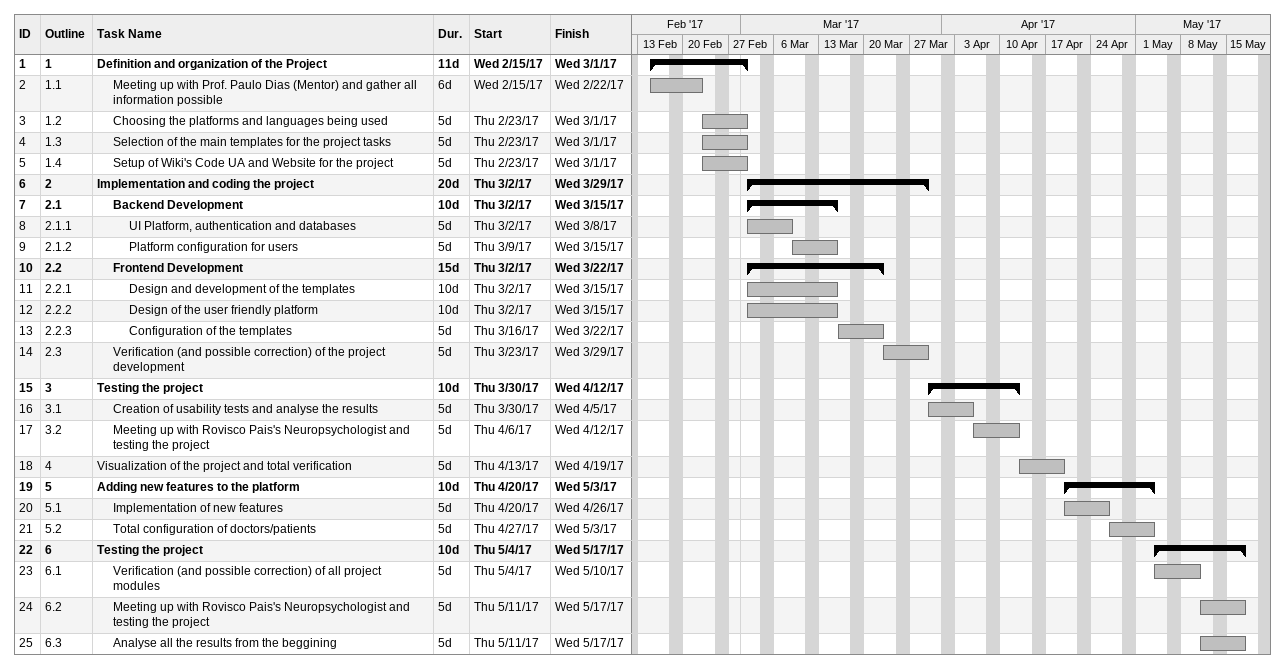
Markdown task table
| ID | WBS | Task | Duration | Start | Finish |
|---|---|---|---|---|---|
| 1 | 1 | **Definition and organization of the Project** | 11d | 2017-02-15 | 2017-03-01 |
| 2 | 1.1 | Meeting up with Prof. Paulo Dias (Mentor) and gather all information possible | 6d | 2017-02-15 | 2017-02-22 |
| 3 | 1.2 | Choosing the platforms and languages being used | 5d | 2017-02-23 | 2017-03-01 |
| 4 | 1.3 | Selection of the main templates for the project tasks | 5d | 2017-02-23 | 2017-03-01 |
| 5 | 1.4 | Setup of Wiki's Code UA and Website for the project | 5d | 2017-02-23 | 2017-03-01 |
| 6 | 2 | **Implementation and coding the project** | 20d | 2017-03-02 | 2017-03-29 |
| 7 | 2.1 | **Backend Development** | 10d | 2017-03-02 | 2017-03-15 |
| 8 | 2.1.1 | UI Platform, authentication and databases | 5d | 2017-03-02 | 2017-03-08 |
| 9 | 2.1.2 | Platform configuration for users | 5d | 2017-03-09 | 2017-03-15 |
| 10 | 2.2 | **Frontend Development** | 15d | 2017-03-02 | 2017-03-22 |
| 11 | 2.2.1 | Design and development of the templates | 10d | 2017-03-02 | 2017-03-15 |
| 12 | 2.2.2 | Design of the user friendly platform | 10d | 2017-03-02 | 2017-03-15 |
| 13 | 2.2.3 | Configuration of the templates | 5d | 2017-03-16 | 2017-03-22 |
| 14 | 2.3 | Verification (and possible correction) of the project development | 5d | 2017-03-23 | 2017-03-29 |
| 15 | 3 | **Testing the project** | 10d | 2017-03-30 | 2017-04-12 |
| 16 | 3.1 | Creation of usability tests and analyse the results | 5d | 2017-03-30 | 2017-04-05 |
| 17 | 3.2 | Meeting up with Rovisco Pais's Neuropsychologist and testing the project | 5d | 2017-04-06 | 2017-04-12 |
| 18 | 4 | Visualization of the project and total verification | 5d | 2017-04-13 | 2017-04-19 |
| 19 | 5 | **Adding new features to the platform** | 10d | 2017-04-20 | 2017-05-03 |
| 20 | 5.1 | Implementation of new features | 5d | 2017-04-20 | 2017-04-26 |
| 21 | 5.2 | Total configuration of doctors/patients | 5d | 2017-04-27 | 2017-05-03 |
| 22 | 6 | **Testing the project** | 10d | 2017-05-04 | 2017-05-17 |
| 23 | 6.1 | Verification (and possible correction) of all project modules | 5d | 2017-05-04 | 2017-05-10 |
| 24 | 6.2 | Meeting up with Rovisco Pais's Neuropsychologist and testing the project | 5d | 2017-05-11 | 2017-05-17 |
| 25 | 6.3 | Analyse all the results from the beggining | 5d | 2017-05-11 | 2017-05-17 |
